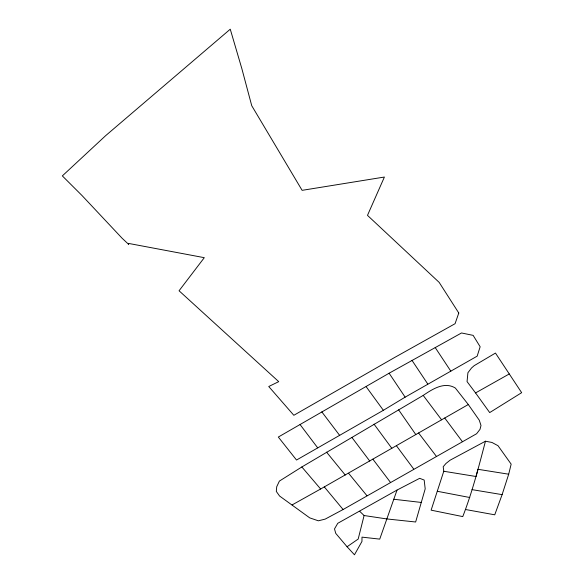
<?xml version="1.0" encoding="UTF-8"?>
<svg xmlns="http://www.w3.org/2000/svg" width="584" height="584" viewBox="0 0 584 584"><rect width="100%" height="100%" fill="white"/><g stroke="black" fill="none" stroke-linecap="round" stroke-linejoin="round"><path stroke-width="0.88" d="M465.521 509.511L494.743 514.811L502.116 494.633L508.693 474.208L511.153 464.134L498.021 445.716L491.969 442.46L485.465 441.212L450.067 460.214L445.957 463.484L443.198 466.726L443.774 471.259L431.123 510.161L462.762 516.599C472.303 492.108 478.778 466.66 485.465 441.212M364.095 515.526L358.182 539.054L347.071 546.748L335.763 533.382L334.501 528.921L337.764 523.301L397.032 490.064L419.662 478.325L424.174 480.048L425.196 488.852L415.647 521.994L386.696 518.928L364.095 515.526L359.686 511.299M347.071 546.748L354.459 554.8L361.963 541.426L361.992 537.134L379.739 539.12L397.032 490.064M301.848 466.959L279.393 481.085L276.721 486.727L276.312 491.421L279.575 496.02L309.724 517.869L318.368 520.811L325.157 519.118L343.1 509.518L476.617 433.729L480.011 429.342L480.997 425.481L479.274 420.203L468.302 404.529L455.345 388.039C444.366 381.294 432.372 389.207 423.203 395.404L301.848 466.959L320.638 488.998L468.302 404.529M405.135 397.156L383.367 410.304L296.519 460.031L278.32 437.044L389.112 373.22L461.535 332.968L473.135 335.369L480.15 346.757L477.157 356.16L405.135 397.156L389.112 373.22M475.559 392.93L489.699 412.589L521.658 392.674L495.466 353.072L474.157 365.672L471.529 367.993L467.915 372.731L467.061 381.608L475.559 392.93L509.277 373.95M292.117 504.919L320.638 488.998M393.769 499.247L421.414 502.459M508.693 474.208L477.982 469.302L476.069 476.515L443.774 471.259M472.011 489.633L502.116 494.633M437.314 491.283L469.77 497.51M324.288 486.866L343.1 509.518M348.597 473.288L366.913 495.67M326.565 452.147L345.239 475.033M339.684 435.43L321.82 411.881M418.604 432.985L436.387 456.345M317.696 447.84L300.081 424.583M372.869 459.17L390.47 482.377M423.203 395.404L441.599 419.816M351.86 437.372L369.767 461.09M444.738 418.02L462.404 441.686M396.39 445.701L413.713 469.054M374.037 424.159L391.827 448.308M366.175 386.725L383.367 410.304M398.646 409.859L415.815 434.584M411.961 360.313L427.773 384.024M435.204 347.546L450.833 371.183M458.783 313.009L455.06 323.711L394.456 357.583L293.832 415.29L268.742 386.513L278.729 381.651L179.062 290.774L204.298 257.675L128.546 243.418L128.714 244.433L122.136 238.272L82.015 195.531L62.342 175.901L105.697 135.627L230.257 29.2L241.849 68.642L251.74 105.711L302.118 190.34L384.403 177.04L367.482 215.365L439.175 282.401L458.783 313.009"/></g></svg>
